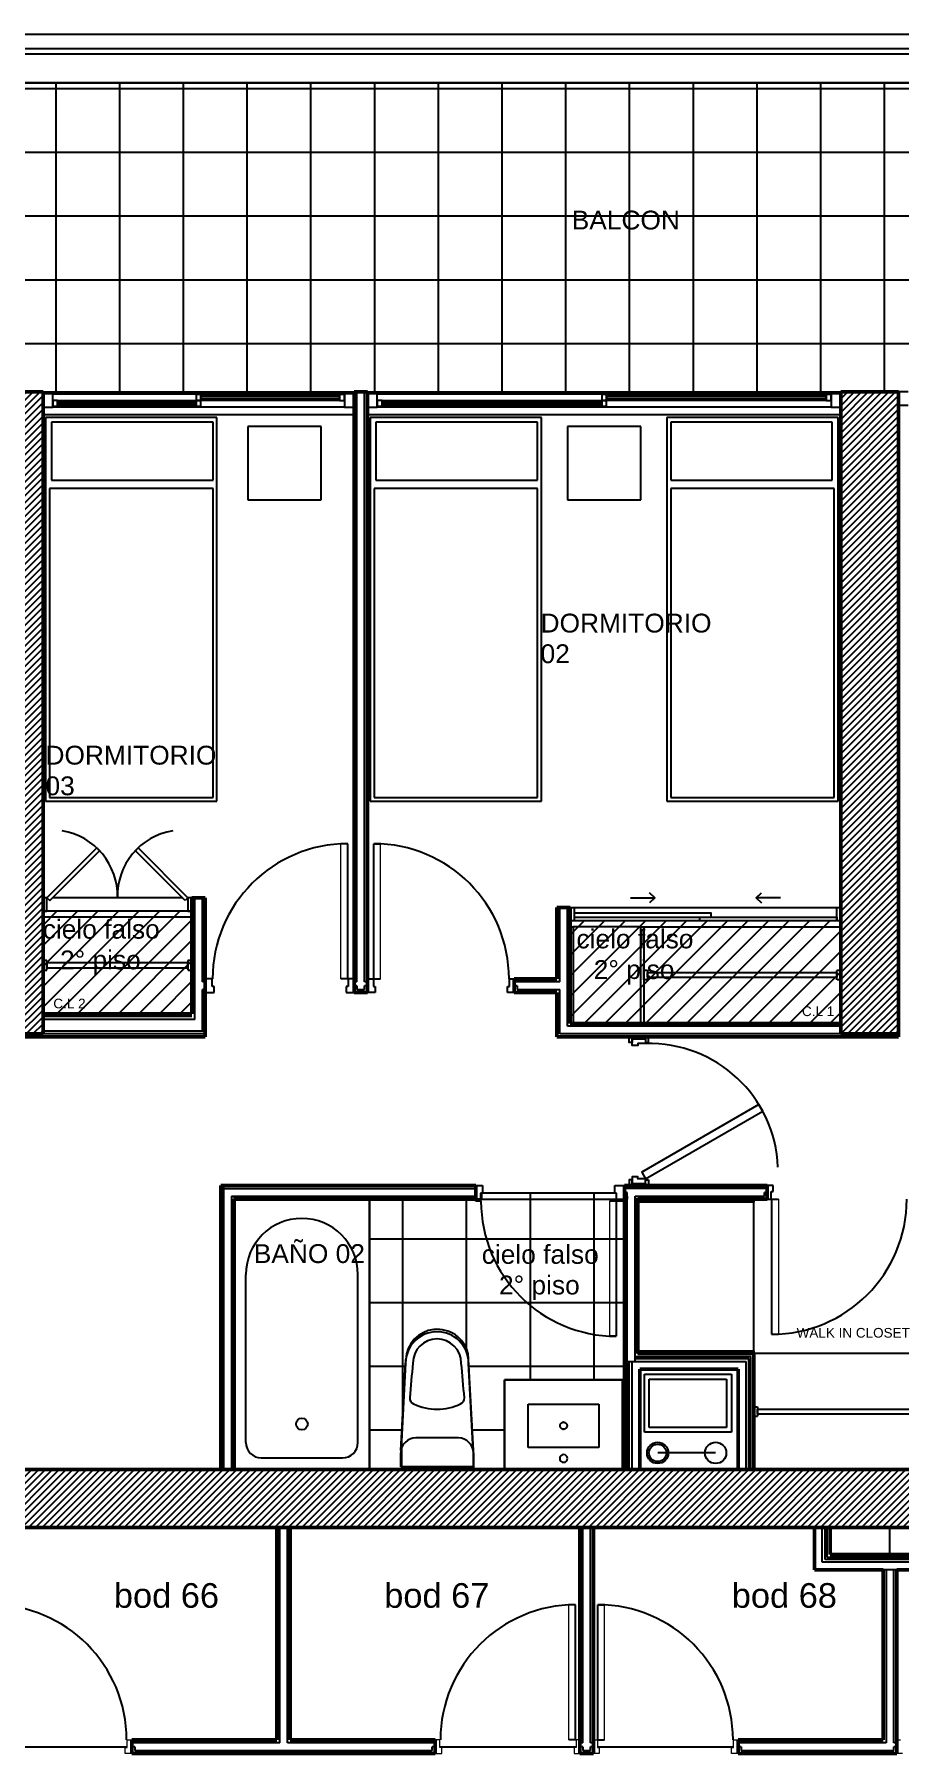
# Model space of a CAD drawing. Header units: millimetres. Extents: x -42700 to 155289, y -7931 to 68797.
# Drawn here: x 31700 to 36180, y 32429 to 41340 of the extents above; entities that cross this region are included whole.
import ezdxf

# ---------------------------------------------------------------- set-up
doc = ezdxf.new("R2010")
doc.units = ezdxf.units.MM
doc.linetypes.add('DASHED2', pattern=[0.375, 0.25, -0.125])
doc.layers.add('01 arquitectura', color=8, linetype='Continuous')
doc.styles.add('Arial_1', font='arial.ttf', dxfattribs={"height": 0.075})
doc.styles.add('Arial_2', font='arial.ttf', dxfattribs={"height": 0.0975})
doc.styles.add('Arial_4', font='arial.ttf', dxfattribs={"height": 0.1275})

msp = doc.modelspace()

# ---------------------------------------------------------------- hatches: boundary and pattern name
at = {"layer": '01 arquitectura'}
h = msp.add_hatch(dxfattribs=at)
h.set_pattern_fill('FP_10', color=9, scale=999.9975, style=0, pattern_type=2)
h.set_pattern_definition([(90, (16631.7, 24229.63), (-329.999, 0), []), (180, (16631.7, 24229.63), (0, -329.999), [])])
h.paths.add_polyline_path([(28444.674, 39489.591), (39124.647, 39489.591), (39124.647, 41089.587), (28444.674, 41089.587), (28444.674, 39654.039)])
h = msp.add_hatch(dxfattribs=at)
h.set_pattern_fill('_USER', color=9, scale=24.999937, angle=45, style=0, pattern_type=0)
h.set_pattern_definition([(45, (31444.666, 36164.6), (-17.67763, 17.67763), [])])
h.paths.add_polyline_path([(31444.666, 36647.926), (31444.666, 36164.599), (31744.665, 36164.599), (31744.665, 39489.591), (31444.666, 39489.591), (31444.666, 38847.921)])
h = msp.add_hatch(dxfattribs=at)
h.set_pattern_fill('_USER', color=9, scale=24.999937, angle=45, style=0, pattern_type=0)
h.set_pattern_definition([(45, (35874.655, 36164.6), (-17.67763, 17.67763), [])])
h.paths.add_polyline_path([(35874.655, 39479.591), (35874.655, 39409.591), (35874.655, 39369.591), (35874.655, 36219.599), (35874.655, 36204.599), (35874.655, 36164.599), (36174.654, 36164.599), (36174.654, 39419.591), (36174.654, 39489.591), (35874.655, 39489.591)])
h = msp.add_hatch(dxfattribs=at)
h.set_pattern_fill('FP_2', color=9, scale=999.9975, style=0, pattern_type=2)
h.set_pattern_definition([(45, (49434.676, 25992.43), (-53.03288, 53.03288), [])])
h.paths.add_polyline_path([(32514.664, 36799.598), (31744.665, 36799.598), (31744.665, 36269.599), (32514.664, 36269.599)])
h = msp.add_hatch(dxfattribs=at)
h.set_pattern_fill('FP_2', color=9, scale=999.9975, style=0, pattern_type=2)
h.set_pattern_definition([(45, (52164.67, 25942.43), (-53.03288, 53.03288), [])])
h.paths.add_polyline_path([(35874.655, 36749.598), (34474.659, 36749.598), (34474.659, 36219.599), (35874.655, 36219.599)])
h = msp.add_hatch(dxfattribs=at)
h.set_pattern_fill('FP_16', color=9, scale=999.9975, style=0, pattern_type=2)
h.set_pattern_definition([(0, (56377.6, 24544.63), (0, 329.999), []), (90, (56377.6, 24544.63), (-329.999, 0), [])])
h.paths.add_polyline_path([(33542.004, 33909.605), (33601.661, 33909.605), (33601.661, 34074.273), (33622.201, 34478.39), (33629.422, 34520.06), (33647.06, 34558.496), (33673.942, 34591.143), (33708.279, 34615.829), (33747.788, 34630.912), (33789.841, 34635.389), (33831.64, 34628.962), (33870.405, 34612.059), (33903.558, 34585.804), (33928.893, 34551.942), (33944.725, 34512.728), (33973.27, 33977.152), (33973.27, 33909.605), (34134.659, 33909.605), (34134.659, 34374.604), (34754.658, 34374.604), (34754.658, 35299.602), (34714.612, 35299.602), (34714.612, 35339.602), (34014.667, 35339.602), (34014.667, 35309.602), (33434.661, 35309.602), (33434.661, 33909.605)])
h = msp.add_hatch(dxfattribs=at)
h.set_pattern_fill('_USER', color=9, scale=24.999937, angle=45, style=0, pattern_type=0)
h.set_pattern_definition([(45, (27674.676, 33609.606), (-17.677625, 17.677625), [])])
h.paths.add_polyline_path([(39624.646, 30019.615), (39624.646, 27869.62), (33354.661, 27869.62), (33354.661, 28034.179), (33354.661, 30754.613), (33654.661, 30754.613), (33654.661, 28169.619), (39124.647, 28169.619), (39124.647, 33609.606), (27674.676, 33609.606), (27674.676, 33909.605), (39524.646, 33909.605), (39524.646, 30019.615)])

# ---------------------------------------------------------------- linework, layer by layer
at = {"layer": '01 arquitectura', "color": 8}
for p, q in [((39374.646, 41339.587), (867.003, 41339.587)), ((39262.347, 41264.419), (13694.711, 41264.419)), ((13694.711, 41239.019), (39236.947, 41239.019)), ((28444.674, 41089.587), (33444.011, 41089.587)), ((39124.647, 41089.587), (28444.674, 41089.587)), ((33444.011, 41089.587), (33654.661, 41089.587)), ((33654.661, 41089.587), (39124.647, 41089.587)), ((31744.665, 39489.591), (33354.661, 39489.591)), ((31794.665, 39479.591), (33304.662, 39479.591)), ((33369.661, 36434.599), (33369.661, 39489.591)), ((33409.661, 36434.599), (33409.661, 39489.591)), ((33424.661, 39489.591), (35874.655, 39489.591)), ((33474.661, 39479.591), (35824.655, 39479.591)), ((33304.662, 39409.591), (31794.665, 39409.591)), ((31819.665, 39444.591), (32537.163, 39444.591)), ((32537.163, 39414.591), (31819.665, 39414.591)), ((32562.163, 39474.591), (33279.662, 39474.591)), ((33279.662, 39444.591), (32562.163, 39444.591)), ((35824.655, 39409.591), (33474.661, 39409.591)), ((33499.661, 39444.591), (34637.158, 39444.591)), ((34637.158, 39414.591), (33499.661, 39414.591)), ((34662.158, 39474.591), (35799.655, 39474.591)), ((35799.655, 39444.591), (34662.158, 39444.591)), ((33354.661, 39369.591), (31744.665, 39369.591)), ((32644.663, 39356.694), (31757.84, 39356.694)), ((31757.84, 39356.694), (31757.84, 37369.596)), ((32624.663, 39331.986), (31788.288, 39331.986)), ((31788.288, 39331.986), (31788.288, 39031.986)), ((32624.663, 39031.986), (32624.663, 39331.986)), ((32644.663, 37369.596), (32644.663, 39356.694)), ((33184.662, 39309.592), (32804.663, 39309.592)), ((32804.663, 39309.592), (32804.663, 38929.593)), ((33184.662, 38929.593), (33184.662, 39309.592)), ((35874.655, 39369.591), (33424.661, 39369.591)), ((34324.659, 39356.694), (33437.835, 39356.694)), ((33437.835, 39356.694), (33437.835, 37369.596)), ((34304.659, 39331.986), (33468.284, 39331.986)), ((33468.284, 39331.986), (33468.284, 39031.986)), ((34304.659, 39031.986), (34304.659, 39331.986)), ((34324.659, 37369.596), (34324.659, 39356.694)), ((34839.658, 39309.592), (34459.659, 39309.592)), ((34459.659, 39309.592), (34459.659, 38929.593)), ((34839.658, 38929.593), (34839.658, 39309.592)), ((35861.481, 39356.694), (34974.657, 39356.694)), ((34974.657, 39356.694), (34974.657, 37369.596)), ((35831.033, 39331.986), (34994.657, 39331.986)), ((34994.657, 39331.986), (34994.657, 39031.986)), ((35831.033, 39031.986), (35831.033, 39331.986)), ((35861.481, 37369.596), (35861.481, 39356.694)), ((31788.288, 39031.986), (32624.663, 39031.986)), ((33468.284, 39031.986), (34304.659, 39031.986)), ((34994.657, 39031.986), (35831.033, 39031.986)), ((32624.663, 38988.592), (31778.347, 38988.592)), ((31778.347, 38988.592), (31778.347, 37388.705)), ((32624.663, 37388.705), (32624.663, 38988.592)), ((34304.659, 38988.592), (33458.343, 38988.592)), ((33458.343, 38988.592), (33458.343, 37388.705)), ((34304.659, 37388.705), (34304.659, 38988.592)), ((35840.974, 38988.592), (34994.657, 38988.592)), ((34994.657, 38988.592), (34994.657, 37388.705)), ((35840.974, 37388.705), (35840.974, 38988.592)), ((32804.663, 38929.593), (33184.662, 38929.593)), ((34459.659, 38929.593), (34839.658, 38929.593)), ((31757.84, 37369.596), (32644.663, 37369.596)), ((31778.347, 37388.705), (32624.663, 37388.705)), ((33437.835, 37369.596), (34324.659, 37369.596)), ((33458.343, 37388.705), (34304.659, 37388.705)), ((34974.657, 37369.596), (35861.481, 37369.596)), ((34994.657, 37388.705), (35840.974, 37388.705)), ((33322.133, 37149.597), (33287.133, 37149.597)), ((33322.133, 36449.599), (33322.133, 37149.597)), ((33457.189, 37149.597), (33492.189, 37149.597)), ((33457.189, 36449.599), (33457.189, 37149.597)), ((32466.379, 36869.598), (31792.95, 36869.598)), ((32529.663, 36239.599), (32529.663, 36869.598)), ((32569.663, 36434.599), (32569.663, 36869.598)), ((34419.659, 36434.599), (34419.659, 36819.598)), ((34459.659, 36204.599), (34459.659, 36819.598)), ((34494.659, 36819.598), (35854.655, 36819.598)), ((34854.658, 36719.598), (35874.655, 36719.598)), ((32619.671, 36449.599), (32584.663, 36449.599)), ((32619.671, 36409.599), (32619.671, 36449.599)), ((33322.133, 36449.599), (33287.133, 36449.599)), ((33354.661, 36449.599), (33324.616, 36449.599)), ((33324.616, 36449.599), (33324.616, 36409.599)), ((33424.661, 36449.599), (33454.707, 36449.599)), ((33454.707, 36449.599), (33454.707, 36409.599)), ((33457.189, 36449.599), (33492.189, 36449.599)), ((34159.652, 36409.599), (34159.652, 36449.599)), ((34159.652, 36449.599), (34184.659, 36449.599)), ((32584.663, 36434.599), (32569.663, 36434.599)), ((32569.663, 36179.599), (32569.663, 36394.599)), ((32584.663, 36394.599), (32569.663, 36394.599)), ((32584.663, 36379.599), (32629.671, 36379.599)), ((32629.671, 36409.599), (32619.671, 36409.599)), ((32629.671, 36379.599), (32629.671, 36409.599)), ((33324.616, 36409.599), (33314.687, 36409.599)), ((33314.687, 36409.599), (33314.687, 36379.599)), ((33314.687, 36379.599), (33354.661, 36379.599)), ((33369.661, 36434.599), (33354.661, 36434.599)), ((33369.661, 36414.599), (33354.661, 36414.599)), ((33369.661, 36414.599), (33369.661, 36394.599)), ((33369.661, 36394.599), (33409.661, 36394.599)), ((33424.661, 36434.599), (33409.661, 36434.599)), ((33409.661, 36394.599), (33409.661, 36414.599)), ((33424.661, 36414.599), (33409.661, 36414.599)), ((33464.636, 36379.599), (33424.661, 36379.599)), ((33454.707, 36409.599), (33464.636, 36409.599)), ((33464.636, 36409.599), (33464.636, 36379.599)), ((34149.652, 36409.599), (34159.652, 36409.599)), ((34149.652, 36379.599), (34149.652, 36409.599)), ((34184.659, 36379.599), (34149.652, 36379.599)), ((34419.659, 36434.599), (34184.659, 36434.599)), ((34199.659, 36414.599), (34184.659, 36414.599)), ((34199.659, 36414.599), (34199.659, 36394.599)), ((34199.659, 36394.599), (34419.659, 36394.599)), ((34419.659, 36164.599), (34419.659, 36394.599)), ((32514.664, 36254.599), (31744.665, 36254.599)), ((32529.663, 36239.599), (31744.665, 36239.599)), ((32584.663, 36179.599), (31744.665, 36179.599)), ((35874.655, 36204.599), (34459.659, 36204.599)), ((32584.663, 36164.599), (31744.665, 36164.599)), ((35874.655, 36164.599), (34419.659, 36164.599)), ((32679.663, 33909.605), (32679.663, 35379.601)), ((33984.66, 35379.601), (34019.667, 35379.601)), ((34019.667, 35379.601), (34019.667, 35339.602)), ((34704.683, 35339.602), (34704.683, 35379.601)), ((34704.683, 35379.601), (34754.658, 35379.601)), ((35524.631, 35379.601), (35494.656, 35379.601)), ((35524.631, 35349.602), (35524.631, 35379.601)), ((32679.663, 35364.601), (33984.66, 35364.601)), ((32719.663, 35324.602), (32719.663, 33909.605)), ((32719.663, 35324.602), (33984.66, 35324.602)), ((32734.663, 35324.602), (32734.663, 35309.602)), ((33434.661, 33909.605), (33434.661, 35309.602)), ((33434.661, 35309.602), (33434.661, 33909.605)), ((34014.667, 35309.602), (33434.661, 35309.602)), ((33984.66, 35299.602), (33984.66, 35309.602)), ((34009.667, 35299.602), (33984.66, 35299.602)), ((34009.667, 35339.602), (34009.667, 35299.602)), ((34019.667, 35339.602), (34009.667, 35339.602)), ((34714.612, 35339.602), (34014.667, 35339.602)), ((34014.667, 35339.602), (34014.667, 35309.602)), ((34712.13, 35299.602), (34677.13, 35299.602)), ((34714.612, 35339.602), (34704.683, 35339.602)), ((34712.13, 35299.602), (34712.13, 34599.603)), ((34714.612, 35299.602), (34714.612, 35339.602)), ((34714.612, 35299.602), (34714.612, 35339.602)), ((34754.658, 35299.602), (34714.612, 35299.602)), ((34759.658, 35299.602), (34714.612, 35299.602)), ((35494.656, 35364.601), (34754.658, 35364.601)), ((34769.658, 35344.602), (34754.658, 35344.602)), ((34759.658, 34374.604), (34759.658, 35299.602)), ((34769.658, 33909.605), (34769.658, 35344.602)), ((34769.658, 35324.602), (34769.658, 35309.602)), ((34809.658, 34469.604), (34809.658, 35324.602)), ((34809.658, 35324.602), (35479.656, 35324.602)), ((34824.658, 35309.602), (34809.658, 35309.602)), ((35424.656, 34509.604), (35424.656, 35309.602)), ((35479.656, 35324.602), (35479.656, 35344.602)), ((35494.656, 35344.602), (35479.656, 35344.602)), ((35494.656, 35309.602), (35514.702, 35309.602)), ((35514.702, 35309.602), (35514.702, 35349.602)), ((35514.702, 35349.602), (35524.631, 35349.602)), ((35517.184, 35309.602), (35552.184, 35309.602)), ((35517.184, 35309.602), (35517.184, 34609.603)), ((32794.663, 34049.605), (32794.663, 34919.603)), ((33374.661, 34049.605), (33374.661, 34919.603)), ((34712.13, 34599.603), (34677.13, 34599.603)), ((35517.184, 34609.603), (35552.184, 34609.603)), ((33944.725, 34512.728), (33973.27, 33977.152)), ((34754.658, 34509.604), (34769.658, 34509.604)), ((34809.658, 34494.604), (35409.656, 34494.604)), ((35409.656, 33909.605), (35409.656, 34494.604)), ((36424.654, 34509.604), (35424.656, 34509.604)), ((33621.843, 34460.167), (33596.661, 33988.583)), ((33597.695, 34007.952), (33621.843, 34460.167)), ((33601.661, 34074.273), (33622.201, 34478.39)), ((33972.66, 33988.583), (33947.477, 34460.167)), ((33971.626, 34007.952), (33947.477, 34460.167)), ((34769.658, 34469.604), (35384.656, 34469.604)), ((34779.658, 33909.605), (34779.658, 34469.604)), ((34794.658, 33909.605), (34794.658, 34469.604)), ((34809.658, 34484.604), (35399.656, 34484.604)), ((34858.61, 34402.578), (35308.609, 34402.578)), ((34858.61, 34102.579), (34858.61, 34402.578)), ((35308.609, 34402.578), (35308.609, 34102.579)), ((35384.656, 33909.605), (35384.656, 34469.604)), ((35399.656, 33909.605), (35399.656, 34484.604)), ((34744.658, 34374.604), (34134.659, 34374.604)), ((34134.659, 34374.604), (34134.659, 33909.605)), ((34134.659, 33909.605), (34134.659, 34374.604)), ((34134.659, 34374.604), (34759.658, 34374.604)), ((34744.658, 33909.605), (34744.658, 34374.604)), ((34883.61, 34127.579), (34883.61, 34377.578)), ((34883.61, 34377.578), (35283.609, 34377.578)), ((35283.609, 34377.578), (35283.609, 34127.579)), ((34256.518, 34247.875), (34622.8, 34247.875)), ((34256.518, 34023.477), (34256.518, 34247.875)), ((34622.8, 34247.875), (34622.8, 34023.477)), ((33601.661, 33909.605), (33601.661, 34074.273)), ((33894.863, 34073.106), (33674.458, 34073.106)), ((35308.609, 34102.579), (34858.61, 34102.579)), ((35283.609, 34127.579), (34883.61, 34127.579)), ((32874.663, 33969.605), (33294.662, 33969.605)), ((33596.661, 33923.106), (33596.661, 33995.309)), ((33596.661, 33988.583), (33596.661, 33923.106)), ((33972.66, 33995.309), (33972.66, 33923.106)), ((33972.66, 33923.106), (33972.66, 33988.583)), ((33973.27, 33977.152), (33973.27, 33909.605)), ((34622.8, 34023.477), (34256.518, 34023.477)), ((35227.03, 33995.653), (34927.031, 33995.653)), ((33434.661, 33909.605), (33601.661, 33909.605)), ((33596.661, 33923.106), (33972.66, 33923.106)), ((33972.66, 33923.106), (33596.661, 33923.106)), ((33973.27, 33909.605), (34134.659, 33909.605)), ((32969.662, 32494.609), (32969.662, 33609.606)), ((33009.662, 32494.609), (33009.662, 33609.606)), ((34539.658, 32494.609), (34539.658, 33609.606)), ((34579.658, 32494.609), (34579.658, 33609.606)), ((35779.655, 33429.606), (35779.655, 33609.606)), ((35794.655, 33444.606), (35794.655, 33609.606)), ((35804.655, 33454.606), (35804.655, 33609.606)), ((36129.654, 33469.606), (36129.654, 33609.606)), ((36559.653, 33429.606), (35779.655, 33429.606)), ((36544.653, 33444.606), (35794.655, 33444.606)), ((36534.653, 33454.606), (35804.655, 33454.606)), ((36164.654, 33389.606), (36094.655, 33389.606)), ((36109.655, 33389.606), (36109.655, 32494.609)), ((36149.654, 32494.609), (36149.654, 33389.606)), ((34502.13, 33209.607), (34467.13, 33209.607)), ((34502.13, 32509.609), (34502.13, 33209.607)), ((34617.186, 33209.607), (34652.186, 33209.607)), ((34617.186, 32509.609), (34617.186, 33209.607)), ((31474.712, 32474.609), (32179.657, 32474.609)), ((32969.662, 32494.609), (32204.664, 32494.609)), ((32219.664, 32474.609), (32204.664, 32474.609)), ((32219.664, 32474.609), (32219.664, 32454.609)), ((32219.664, 32454.609), (33759.66, 32454.609)), ((33774.66, 32494.609), (33009.662, 32494.609)), ((33759.66, 32454.609), (33759.66, 32474.609)), ((33774.66, 32474.609), (33759.66, 32474.609)), ((33799.668, 32474.609), (34504.613, 32474.609)), ((34502.13, 32509.609), (34467.13, 32509.609)), ((34539.658, 32494.609), (34524.658, 32494.609)), ((34539.658, 32474.609), (34524.658, 32474.609)), ((34539.658, 32474.609), (34539.658, 32454.609)), ((34539.658, 32454.609), (34579.658, 32454.609)), ((34594.658, 32494.609), (34579.658, 32494.609)), ((34579.658, 32454.609), (34579.658, 32474.609)), ((34594.658, 32474.609), (34579.658, 32474.609)), ((34614.704, 32474.609), (35319.649, 32474.609)), ((34617.186, 32509.609), (34652.186, 32509.609)), ((36109.655, 32494.609), (35344.656, 32494.609)), ((35359.656, 32474.609), (35344.656, 32474.609)), ((35359.656, 32474.609), (35359.656, 32454.609)), ((35359.656, 32454.609), (36149.654, 32454.609)), ((36164.654, 32494.609), (36149.654, 32494.609)), ((36149.654, 32454.609), (36149.654, 32474.609)), ((36164.654, 32474.609), (36149.654, 32474.609))]:
    msp.add_line(p, q, dxfattribs=at)
at = {"layer": '01 arquitectura', "color": 8, "lineweight": 50}
for p, q in [((31744.665, 39489.591), (31444.666, 39489.591)), ((31744.665, 36164.599), (31744.665, 39489.591)), ((33354.661, 39489.591), (33354.661, 36379.599)), ((33424.661, 39489.591), (33354.661, 39489.591)), ((33424.661, 36379.599), (33424.661, 39489.591)), ((36174.654, 39489.591), (35874.655, 39489.591)), ((35874.655, 39489.591), (35874.655, 36164.599)), ((36174.654, 36164.599), (36174.654, 39489.591)), ((32514.664, 36869.598), (32514.664, 36269.599)), ((32584.663, 36869.598), (32514.664, 36869.598)), ((32584.663, 36149.6), (32584.663, 36869.598)), ((34404.659, 36819.598), (34404.659, 36449.599)), ((34474.659, 36819.598), (34404.659, 36819.598)), ((34474.659, 36219.599), (34474.659, 36819.598)), ((34404.659, 36449.599), (34184.659, 36449.599)), ((34184.659, 36449.599), (34184.659, 36379.599)), ((33354.661, 36379.599), (33424.661, 36379.599)), ((34184.659, 36379.599), (34404.659, 36379.599)), ((34404.659, 36379.599), (34404.659, 36149.6)), ((32514.664, 36269.599), (31744.665, 36269.599)), ((35874.655, 36219.599), (34474.659, 36219.599)), ((31444.666, 36164.599), (31744.665, 36164.599)), ((31444.666, 36149.6), (32584.663, 36149.6)), ((34404.659, 36149.6), (36174.654, 36149.6)), ((35874.655, 36164.599), (36174.654, 36164.599)), ((36174.654, 36149.6), (36174.654, 36164.599)), ((32664.663, 35379.601), (32664.663, 33909.605)), ((33984.66, 35379.601), (32664.663, 35379.601)), ((33984.66, 35309.602), (33984.66, 35379.601)), ((34754.658, 35379.601), (34754.658, 33909.605)), ((35494.656, 35379.601), (34754.658, 35379.601)), ((35494.656, 35309.602), (35494.656, 35379.601)), ((32734.663, 33909.605), (32734.663, 35309.602)), ((32734.663, 35309.602), (33984.66, 35309.602)), ((34824.658, 34509.604), (34824.658, 35309.602)), ((34824.658, 35309.602), (35494.656, 35309.602)), ((35424.656, 34509.604), (34824.658, 34509.604)), ((35424.656, 33909.605), (35424.656, 34509.604)), ((34834.658, 34429.604), (35344.656, 34429.604)), ((34834.658, 33909.605), (34834.658, 34429.604)), ((35344.656, 34429.604), (35344.656, 33909.605)), ((39524.646, 33909.605), (27674.676, 33909.605)), ((27674.676, 33609.606), (39124.647, 33609.606)), ((32954.662, 33609.606), (32954.662, 32509.609)), ((33024.662, 32509.609), (33024.662, 33609.606)), ((34524.658, 33609.606), (34524.658, 32439.609)), ((34594.658, 32439.609), (34594.658, 33609.606)), ((35739.655, 33609.606), (35739.655, 33389.606)), ((35819.655, 33469.606), (35819.655, 33609.606)), ((36519.654, 33469.606), (35819.655, 33469.606)), ((35739.655, 33389.606), (36094.655, 33389.606)), ((36094.655, 33389.606), (36094.655, 32509.609)), ((36164.654, 33389.606), (36599.653, 33389.606)), ((36164.654, 32439.609), (36164.654, 33389.606)), ((32954.662, 32509.609), (32204.664, 32509.609)), ((32204.664, 32509.609), (32204.664, 32439.609)), ((32204.664, 32439.609), (33774.66, 32439.609)), ((33774.66, 32509.609), (33024.662, 32509.609)), ((33774.66, 32439.609), (33774.66, 32509.609)), ((34524.658, 32439.609), (34594.658, 32439.609)), ((36094.655, 32509.609), (35344.656, 32509.609)), ((35344.656, 32509.609), (35344.656, 32439.609)), ((35344.656, 32439.609), (36164.654, 32439.609))]:
    msp.add_line(p, q, dxfattribs=at)
at = {"layer": '01 arquitectura', "color": 8, "lineweight": 25}
for p, q in [((31794.665, 39479.591), (31744.665, 39479.591)), ((31794.665, 39409.591), (31794.665, 39479.591)), ((33354.661, 39479.591), (33304.662, 39479.591)), ((33304.662, 39479.591), (33304.662, 39409.591)), ((33474.661, 39479.591), (33424.661, 39479.591)), ((33474.661, 39409.591), (33474.661, 39479.591)), ((35874.655, 39479.591), (35824.655, 39479.591)), ((35824.655, 39479.591), (35824.655, 39409.591)), ((36224.654, 39489.591), (36174.654, 39489.591)), ((31744.665, 39409.591), (31794.665, 39409.591)), ((31819.665, 39444.591), (31794.665, 39444.591)), ((31794.665, 39444.591), (31794.665, 39414.591)), ((31794.665, 39414.591), (31819.665, 39414.591)), ((31819.665, 39414.591), (31819.665, 39444.591)), ((32537.163, 39434.591), (31819.665, 39434.591)), ((31819.665, 39434.591), (31819.665, 39424.591)), ((31819.665, 39424.591), (32537.163, 39424.591)), ((32562.163, 39474.591), (32537.163, 39474.591)), ((32537.163, 39474.591), (32537.163, 39444.591)), ((32562.163, 39444.591), (32537.163, 39444.591)), ((32537.163, 39444.591), (32537.163, 39414.591)), ((32537.163, 39444.591), (32562.163, 39444.591)), ((32537.163, 39424.591), (32537.163, 39434.591)), ((32537.163, 39414.591), (32562.163, 39414.591)), ((32562.163, 39444.591), (32562.163, 39474.591)), ((33279.662, 39464.591), (32562.163, 39464.591)), ((32562.163, 39464.591), (32562.163, 39454.591)), ((32562.163, 39454.591), (33279.662, 39454.591)), ((32562.163, 39414.591), (32562.163, 39444.591)), ((33304.662, 39474.591), (33279.662, 39474.591)), ((33279.662, 39474.591), (33279.662, 39444.591)), ((33279.662, 39454.591), (33279.662, 39464.591)), ((33279.662, 39444.591), (33304.662, 39444.591)), ((33304.662, 39444.591), (33304.662, 39474.591)), ((33304.662, 39409.591), (33354.661, 39409.591)), ((33424.661, 39409.591), (33474.661, 39409.591)), ((33499.661, 39444.591), (33474.661, 39444.591)), ((33474.661, 39444.591), (33474.661, 39414.591)), ((33474.661, 39414.591), (33499.661, 39414.591)), ((33499.661, 39414.591), (33499.661, 39444.591)), ((34637.158, 39434.591), (33499.661, 39434.591)), ((33499.661, 39434.591), (33499.661, 39424.591)), ((33499.661, 39424.591), (34637.158, 39424.591)), ((34662.158, 39474.591), (34637.158, 39474.591)), ((34637.158, 39474.591), (34637.158, 39444.591)), ((34662.158, 39444.591), (34637.158, 39444.591)), ((34637.158, 39444.591), (34637.158, 39414.591)), ((34637.158, 39444.591), (34662.158, 39444.591)), ((34637.158, 39424.591), (34637.158, 39434.591)), ((34637.158, 39414.591), (34662.158, 39414.591)), ((34662.158, 39444.591), (34662.158, 39474.591)), ((35799.655, 39464.591), (34662.158, 39464.591)), ((34662.158, 39464.591), (34662.158, 39454.591)), ((34662.158, 39454.591), (35799.655, 39454.591)), ((34662.158, 39414.591), (34662.158, 39444.591)), ((35824.655, 39474.591), (35799.655, 39474.591)), ((35799.655, 39474.591), (35799.655, 39444.591)), ((35799.655, 39454.591), (35799.655, 39464.591)), ((35799.655, 39444.591), (35824.655, 39444.591)), ((35824.655, 39444.591), (35824.655, 39474.591)), ((35824.655, 39409.591), (35874.655, 39409.591)), ((36174.654, 39419.591), (36224.654, 39419.591))]:
    msp.add_line(p, q, dxfattribs=at)
at = {"layer": '01 arquitectura', "color": 8, "lineweight": 18}
for p, q in [((33287.133, 36449.599), (33287.133, 37149.597)), ((33492.189, 36449.599), (33492.189, 37149.597)), ((34677.13, 35299.602), (34677.13, 34599.603)), ((35552.184, 35309.602), (35552.184, 34609.603)), ((34467.13, 32509.609), (34467.13, 33209.607)), ((34652.186, 32509.609), (34652.186, 33209.607)), ((32169.657, 32469.609), (32179.657, 32469.609)), ((32169.657, 32439.609), (32169.657, 32469.609)), ((32204.664, 32439.609), (32169.657, 32439.609)), ((32179.657, 32469.609), (32179.657, 32509.609)), ((32179.657, 32509.609), (32204.664, 32509.609)), ((33799.668, 32509.609), (33774.66, 32509.609)), ((33774.66, 32439.609), (33809.668, 32439.609)), ((33799.668, 32469.609), (33799.668, 32509.609)), ((33809.668, 32469.609), (33799.668, 32469.609)), ((33809.668, 32439.609), (33809.668, 32469.609)), ((34504.613, 32469.609), (34494.684, 32469.609)), ((34494.684, 32469.609), (34494.684, 32439.609)), ((34494.684, 32439.609), (34524.658, 32439.609)), ((34524.658, 32509.609), (34504.613, 32509.609)), ((34504.613, 32509.609), (34504.613, 32469.609)), ((34594.658, 32509.609), (34614.704, 32509.609)), ((34624.633, 32439.609), (34594.658, 32439.609)), ((34614.704, 32509.609), (34614.704, 32469.609)), ((34614.704, 32469.609), (34624.633, 32469.609)), ((34624.633, 32469.609), (34624.633, 32439.609)), ((35309.649, 32469.609), (35319.649, 32469.609)), ((35309.649, 32439.609), (35309.649, 32469.609)), ((35344.656, 32439.609), (35309.649, 32439.609)), ((35319.649, 32469.609), (35319.649, 32509.609)), ((35319.649, 32509.609), (35344.656, 32509.609)), ((36164.654, 32509.609), (36184.7, 32509.609)), ((36194.629, 32439.609), (36164.654, 32439.609))]:
    msp.add_line(p, q, dxfattribs=at)
at = {"layer": '01 arquitectura', "color": 8, "linetype": 'DASHED2'}
msp.add_line((32514.664, 36769.598), (31744.665, 36769.598), dxfattribs=at)
at = {"layer": '01 arquitectura', "color": 8}
for points in [[(31778.807, 36855.456), (32036.901, 37113.549), (32022.759, 37127.691), (31764.665, 36869.598)], [(32480.521, 36855.456), (32222.428, 37113.549), (32236.57, 37127.691), (32494.664, 36869.598)], [(31744.665, 36799.598), (31764.665, 36799.598), (31764.665, 36869.598), (31744.665, 36869.598)], [(32494.664, 36799.598), (32514.664, 36799.598), (32514.664, 36869.598), (32494.664, 36869.598)], [(34494.659, 36749.598), (34474.659, 36749.598), (34474.659, 36819.598), (34494.659, 36819.598)], [(35874.655, 36749.598), (35854.655, 36749.598), (35854.655, 36819.598), (35874.655, 36819.598)], [(34474.659, 36219.599), (34474.659, 36719.598), (34489.659, 36719.598), (34489.659, 36219.599)], [(34839.658, 36719.598), (34489.659, 36719.598), (34489.659, 36219.599), (34839.658, 36219.599)], [(34494.659, 36789.598), (34494.659, 36769.598), (35204.657, 36769.598), (35204.657, 36789.598)], [(34839.658, 36219.599), (34839.658, 36719.598), (34854.658, 36719.598), (34854.658, 36219.599)], [(35144.657, 36749.598), (35144.657, 36769.598), (35854.655, 36769.598), (35854.655, 36749.598)], [(34794.658, 36149.6), (34794.658, 36119.6), (34779.658, 36119.6), (34779.658, 36149.6)], [(34794.658, 36139.6), (34794.658, 36149.6), (34864.658, 36149.6), (34864.658, 36139.6)], [(34864.658, 36139.6), (34864.658, 36119.6), (34864.658, 36114.6), (34824.658, 36114.6), (34824.658, 36104.6), (34794.658, 36104.6), (34794.658, 36139.6)], [(34879.658, 36119.6), (34879.658, 36149.6), (34864.658, 36149.6), (34864.658, 36119.6)], [(35450.874, 35799.241), (34844.658, 35449.242), (34864.658, 35414.601), (35470.874, 35764.601)], [(34794.658, 35379.601), (34794.658, 35409.601), (34779.658, 35409.601), (34779.658, 35379.601)], [(34864.658, 35389.601), (34864.658, 35409.601), (34864.658, 35414.601), (34824.658, 35414.601), (34824.658, 35424.601), (34794.658, 35424.601), (34794.658, 35389.601)], [(34794.658, 35379.601), (34794.658, 35389.601), (34864.658, 35389.601), (34864.658, 35379.601)], [(34879.658, 35409.601), (34879.658, 35379.601), (34864.658, 35379.601), (34864.658, 35409.601)], [(34824.658, 35309.602), (35424.656, 35309.602), (35424.656, 35294.602), (34824.658, 35294.602)], [(34824.658, 34524.604), (35424.656, 34524.604), (35424.656, 34509.604), (34824.658, 34509.604)]]:
    msp.add_lwpolyline(points, close=True, dxfattribs=at)
for points in [[(34786.95, 36869.598), (34912.365, 36869.598), (34885.171, 36895.384)], [(35562.363, 36869.598), (35436.949, 36869.598), (35464.142, 36895.384)], [(34786.95, 36869.598), (34912.365, 36869.598), (34885.171, 36843.812)], [(35562.363, 36869.598), (35436.949, 36869.598), (35464.142, 36843.812)], [(32514.664, 36799.598), (31744.665, 36799.598)], [(35874.655, 36749.598), (34474.659, 36749.598)], [(34009.667, 35309.602), (34754.658, 35309.602)]]:
    msp.add_lwpolyline(points, dxfattribs=at)
at = {"layer": '01 arquitectura', "color": 8, "linetype": 'DASHED2'}
for points in [[(31764.665, 36544.599), (31744.665, 36544.599), (31744.665, 36494.599), (31764.665, 36494.599)], [(32514.664, 36544.599), (32494.664, 36544.599), (32494.664, 36494.599), (32514.664, 36494.599)], [(31764.665, 36507.099), (32494.664, 36507.099), (32494.664, 36532.099), (31764.665, 36532.099)], [(34854.658, 36494.599), (34874.658, 36494.599), (34874.658, 36444.599), (34854.658, 36444.599)], [(35854.655, 36457.099), (34874.658, 36457.099), (34874.658, 36482.099), (35854.655, 36482.099)], [(35854.655, 36494.599), (35874.655, 36494.599), (35874.655, 36444.599), (35854.655, 36444.599)], [(35424.656, 34234.48), (35444.656, 34234.48), (35444.656, 34184.48), (35424.656, 34184.48)], [(36564.653, 34197.104), (35444.656, 34196.98), (35444.656, 34221.98), (36564.653, 34222.104)]]:
    msp.add_lwpolyline(points, close=True, dxfattribs=at)
at = {"layer": '01 arquitectura', "color": 8}
for centre, radius in [((33084.662, 34145.271), 30), ((34927.031, 33995.653), 55), ((34927.031, 33995.653), 45), ((35227.03, 33995.653), 55)]:
    msp.add_circle(centre, radius, dxfattribs=at)
for centre, radius, start, end in [((31788.807, 36879.598), 341.004, 358.3195531, 80.7858548), ((32470.521, 36879.598), 341.004, 99.2141452, 181.6804469), ((33322.133, 36449.599), 699.998, 90, 180), ((33457.189, 36449.599), 699.998, 0, 90), ((34884.658, 35449.242), 665.658, 2.2324717, 91.7217332), ((34712.13, 35299.602), 699.998, 180, 270), ((35517.184, 35309.602), 699.998, 270, 0), ((33084.662, 34919.603), 289.999, 0, 180), ((33784.66, 34460.167), 162.817, 0, 180), ((33784.66, 34460.167), 162.817, 0, 180), ((33786.029, 34471.459), 163.975, 14.5767209, 177.5773255), ((33784.66, 34460.167), 125.403, 90, 180), ((33784.66, 34460.167), 125.403, 0, 90), ((63989.045, 31653.189), 30459.402, 174.7124201, 175.0510976), ((3580.275, 31653.189), 30459.402, 4.9489024, 5.2875799), ((33677.195, 34280.247), 34.005, 179.0025492, 245.3955597), ((33788.741, 34523.834), 301.917, 245.3955597, 269.2256213), ((33780.58, 34523.834), 301.917, 270.7743787, 294.6044403), ((33892.126, 34280.247), 34.005, 294.6044403, 0.9974508), ((34439.659, 34136.305), 18, 156.6815052, 161.9747905), ((34439.659, 34136.305), 18, 198.0252095, 203.3184948), ((34439.659, 34136.305), 18, 138.0312303, 143.3273442), ((34439.659, 34136.305), 18, 96.6970874, 101.9825665), ((34439.659, 34136.305), 18, 78.0275015, 83.3157505), ((34439.659, 34136.305), 18, 36.7002429, 41.9868534), ((34439.659, 34136.305), 18, 18.0277901, 23.3167326), ((34439.659, 34136.305), 18, 336.6832674, 341.9722099), ((32874.663, 34049.605), 80, 180, 270), ((33294.662, 34049.605), 80, 270, 0), ((33674.458, 33995.309), 77.797, 90, 180), ((33894.863, 33995.309), 77.797, 0, 90), ((34439.659, 34136.305), 18, 216.6726558, 221.9687697), ((34439.659, 34136.305), 18, 258.0174335, 263.3029126), ((34439.659, 34136.305), 18, 276.6842495, 281.9724985), ((34439.659, 34136.305), 18, 318.0131466, 323.2997571), ((34439.659, 33966.844), 20, 0, 180), ((34439.659, 33966.844), 20, 180, 0), ((31477.194, 32509.609), 699.998, 0, 90), ((34502.13, 32509.609), 699.998, 90, 180), ((34617.186, 32509.609), 699.998, 0, 90)]:
    msp.add_arc(centre, radius, start, end, dxfattribs=at)
for points in [[(34421.659, 34136.305), (34421.67, 34137.393), (34421.865, 34139.512), (34422.65, 34142.478), (34424.001, 34145.348), (34425.792, 34147.933), (34428.033, 34150.151), (34430.607, 34151.975), (34433.468, 34153.292), (34436.142, 34154.023), (34438.457, 34154.295), (34441.126, 34154.324), (34444.313, 34153.837), (34447.456, 34152.618), (34449.661, 34151.311), (34451.248, 34150.116), (34452.7, 34148.761), (34454.369, 34146.817), (34456.813, 34142.782), (34457.631, 34139.025), (34457.659, 34136.305)], [(34457.659, 34136.305), (34457.647, 34135.216), (34457.453, 34133.097), (34456.667, 34130.131), (34455.313, 34127.257), (34453.519, 34124.669), (34451.281, 34122.454), (34448.71, 34120.634), (34445.846, 34119.317), (34443.171, 34118.585), (34440.856, 34118.314), (34438.186, 34118.286), (34435, 34118.773), (34431.86, 34119.992), (34429.655, 34121.3), (34428.066, 34122.497), (34426.613, 34123.854), (34424.943, 34125.798), (34422.505, 34129.827), (34421.687, 34133.583), (34421.659, 34136.305)]]:
    msp.add_open_spline(points, degree=3, knots=[0, 0, 0, 0, 0.05555556, 0.11111111, 0.16666667, 0.22222222, 0.27777778, 0.33333333, 0.38888889, 0.44444444, 0.47916667, 0.51388889, 0.58333333, 0.65277778, 0.6875, 0.72222222, 0.75694444, 0.79166667, 0.86111111, 1, 1, 1, 1], dxfattribs=at)

# ---------------------------------------------------------------- texts
for s, insert, char_height, width, attachment_point, style in [('BALCON', (34481.997, 40427.199), 97.4998, 667.40318, 1, 'Arial_2'), ('DORMITORIO', (34320.658, 38340.626), 97.4998, 1070.25014, 1, 'Arial_2'), ('02', (34320.658, 38181.877), 97.4998, 180.37924, 1, 'Arial_2'), ('DORMITORIO', (31757.016, 37656.781), 97.4998, 1070.25014, 1, 'Arial_2'), ('03', (31757.016, 37498.031), 97.4998, 180.37924, 1, 'Arial_2'), ('cielo falso ', (31742.9, 36755.568), 97.49976, 763.60543, 1, 'Arial_2'), ('cielo falso ', (34506.559, 36705.471), 97.49976, 763.60543, 1, 'Arial_2'), ('2° piso', (31832.197, 36596.819), 97.4998, 505.06186, 1, 'Arial_2'), ('2° piso', (34595.855, 36546.722), 97.4998, 505.06186, 1, 'Arial_2'), ('\\pi495.66035;C.L 2', (31301.964, 36296.623), 49.99987, 1151.10883, 7, 'Arial_1'), ('\\pi500.23059;C.L 1', (35174.09, 36256.458), 49.99987, 1151.10883, 7, 'Arial_1'), ('BAÑO 02', (32835.789, 35076.214), 97.4998, 685.4411, 1, 'Arial_2'), ('cielo falso ', (34016.146, 35072.248), 97.49976, 763.60543, 1, 'Arial_2'), ('2° piso', (34105.443, 34913.498), 97.4998, 505.06186, 1, 'Arial_2'), ('\\pi283.63837;WALK IN CLOSET', (35363.017, 34591.822), 49.99987, 1151.10883, 7, 'Arial_1'), ('bod 66', (32110.999, 33321.337), 127.4997, 691.45374, 1, 'Arial_4'), ('bod 67', (33510.996, 33321.337), 127.4997, 691.45374, 1, 'Arial_4'), ('bod 68', (35310.663, 33321.337), 127.4997, 691.45374, 1, 'Arial_4')]:
    msp.add_mtext(s, dxfattribs=dict(at, insert=insert, char_height=char_height, width=width, attachment_point=attachment_point, style=style))

doc.saveas('drawing.dxf')
